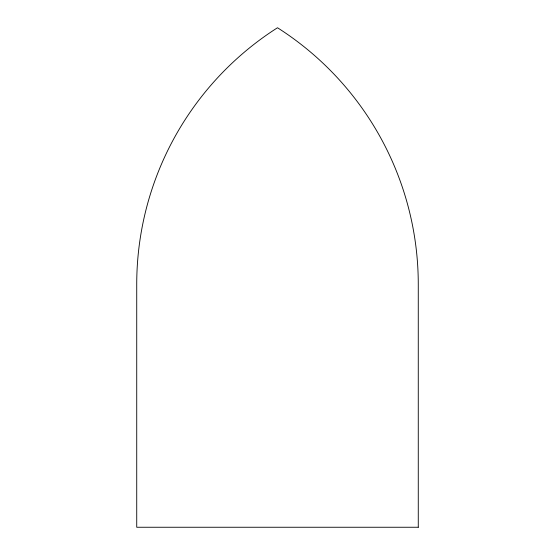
<?xml version="1.0" encoding="UTF-8"?>
<svg xmlns="http://www.w3.org/2000/svg" width="555" height="555" viewBox="0 0 555 555"><rect width="100%" height="100%" fill="white"/><g stroke="black" fill="none" stroke-linecap="round" stroke-linejoin="round"><path stroke-width="0.83" d="M418.269 527.25L136.731 527.25L136.731 284.306A304.175 304.175 0 0 1 277.5 27.75A304.175 304.175 0 0 1 418.269 284.306L418.269 527.25"/></g></svg>
